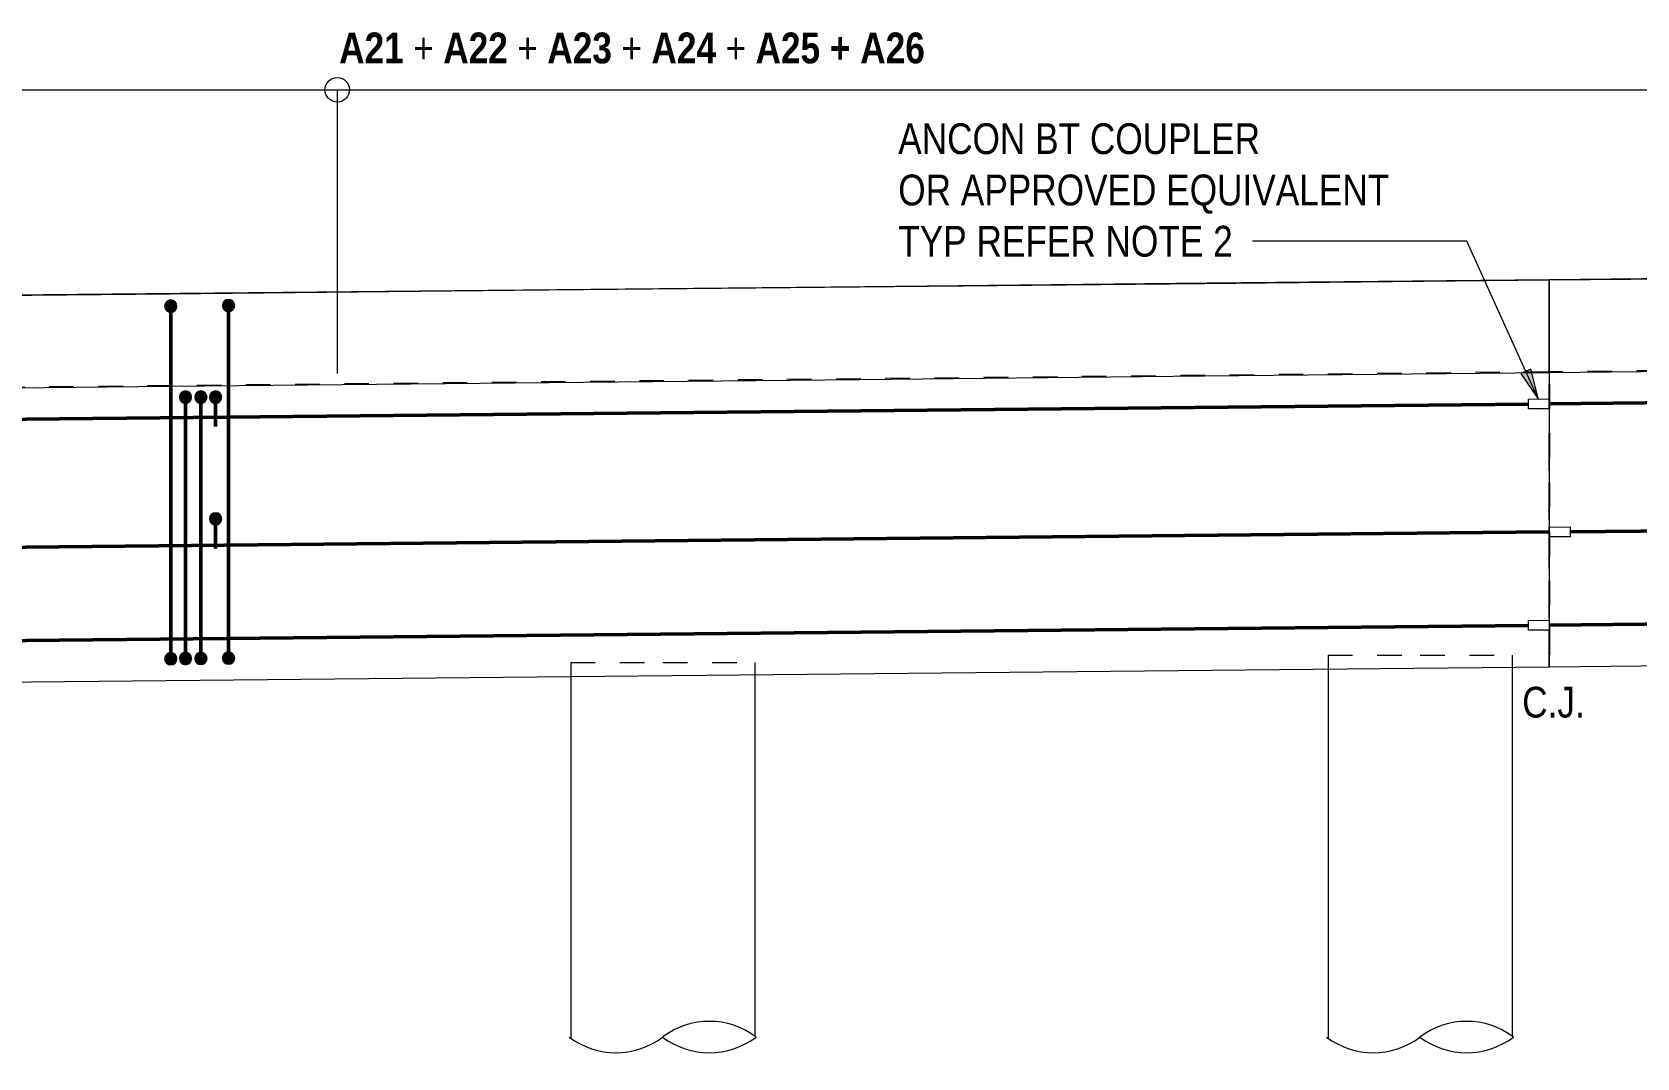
# Model space of a CAD drawing. Header units: metres. Extents: x -1691 to -1596, y 2 to 594.
# Drawn here: x -1640.7 to -1634.17, y 16.2 to 20.37 of the extents above; entities that cross this region are included whole.
import ezdxf

# ---------------------------------------------------------------- set-up
doc = ezdxf.new("R2010")
doc.units = ezdxf.units.M
doc.linetypes.add('JacobsDash', pattern=[0.0045, 0.003, -0.0015])
for name, color, linetype, lineweight in [('BRIDGE-ABUTMENT-CONC', 7, 'Continuous', 50), ('BRIDGE-FRAMING-LINE-18-HID', 7, 'JacobsDash', 18), ('D-BDGE', 7, 'Continuous', 13), ('D-BDGE-FLOOR', 7, 'Continuous', 50), ('D-BDGE-FLOOR-PAT', 7, 'Continuous', 50), ('D-BDGE-FNDN-LINES-18-HID', 7, 'JacobsDash', 18), ('D-BDGE-FNDN-PILE-CONC', 7, 'Continuous', 50), ('D-BDGE-LINE', 7, 'Continuous', 9), ('D-ENHA-GEN-LINE', 7, 'Continuous', 9), ('D-ENHA-TEXT', 7, 'Continuous', 9)]:
    doc.layers.add(name, color=color, linetype=linetype, lineweight=lineweight)
doc.styles.add('Arial Narrow', font='ARIALN.TTF', dxfattribs={"height": 0.125})
doc.styles.add('Arial Narrow_B', font='ARIALNB.TTF', dxfattribs={"height": 0.125})

# ---------------------------------------------------------------- blocks, each defined once
blk = doc.blocks.new('01_SFO_FRP_Pile_CastInPlace_CS - CAST-IN-PLACE PILE - 0750-V6-DRG-1076 - ABUTMENT B ELEVATION REINFORCEMENT')
at = {"layer": 'D-BDGE-FNDN-LINES-18-HID'}
for p, q in [((-1680.3536, 17.8103), (-1680.3536, 17.7523)), ((-1680.3536, 17.8103), (-1679.9787, 17.8103)), ((-1680.3536, 17.8103), (-1679.9788, 17.8103)), ((-1679.9787, 17.8103), (-1679.6036, 17.8103)), ((-1679.9786, 17.8103), (-1679.6036, 17.8103)), ((-1679.6036, 17.7598), (-1679.6036, 17.8103))]:
    blk.add_line(p, q, dxfattribs=at)
at = {"layer": 'D-BDGE-FNDN-PILE-CONC', "lineweight": 18}
for p, q in [((-1680.3536, 17.7522), (-1680.3536, 16.2846)), ((-1679.6036, 16.2908), (-1679.6036, 17.7598))]:
    blk.add_line(p, q, dxfattribs=at)
blk = doc.blocks.new('01_SFO_FRP_Pile_CastInPlace_CS - CAST-IN-PLACE PILE - 0750-V7-DRG-1076 - ABUTMENT B ELEVATION REINFORCEMENT')
at = {"layer": 'D-BDGE-FNDN-LINES-18-HID'}
for p, q in [((-1677.2736, 17.8408), (-1677.2736, 17.7833)), ((-1677.2736, 17.8408), (-1676.8987, 17.8408)), ((-1677.2736, 17.8408), (-1676.8988, 17.8408)), ((-1676.8987, 17.8408), (-1676.5236, 17.8408)), ((-1676.8986, 17.8408), (-1676.5236, 17.8408)), ((-1676.5236, 17.7908), (-1676.5236, 17.8408))]:
    blk.add_line(p, q, dxfattribs=at)
at = {"layer": 'D-BDGE-FNDN-PILE-CONC', "lineweight": 18}
for p, q in [((-1677.2736, 17.7832), (-1677.2736, 16.2846)), ((-1676.5236, 16.2908), (-1676.5236, 17.7907))]:
    blk.add_line(p, q, dxfattribs=at)
blk = doc.blocks.new('T2DExtentArrowReinf_v1 - Extent-7486260-DRG-1076 - ABUTMENT B ELEVATION REINFORCEMENT')
at = {"layer": 'D-BDGE-LINE'}
for p, q in [((-1686.1883, 20.1488), (-1686.1883, 20.057)), ((-1686.0633, 20.1388), (-1673.294, 20.1388)), ((-1681.303, 20.1388), (-1681.303, 18.9853)), ((-1673.169, 20.0624), (-1673.169, 20.1388))]:
    blk.add_line(p, q, dxfattribs=at)
blk = doc.blocks.new('CS_DET_Pile-Column_BreakLine - CS_Tubular BreakLine-5901100-DRG-1076 - ABUTMENT B ELEVATION REINFORCEMENT')
at = {"layer": 'D-BDGE-LINE', "lineweight": 18}
for centre, start, end in [((-1688.2227, 16.0128), 52.95733, 127.04267), ((-1688.6027, 16.5163), 232.95733, 307.04267), ((-1688.2227, 16.5163), 232.95733, 307.04267)]:
    blk.add_arc(centre, 0.3154, start, end, dxfattribs=at)
blk = doc.blocks.new('CS_DET_Rebar Combined - Multiple Bar-6471555-DRG-1076 - ABUTMENT B ELEVATION REINFORCEMENT')
at = {"layer": 'D-BDGE-LINE'}
for points in [[(-1681.9801, 19.2345), (-1681.9736, 19.2354), (-1681.9676, 19.2379), (-1681.9624, 19.2418), (-1681.9584, 19.247), (-1681.9559, 19.253), (-1681.9551, 19.2595), (-1681.9559, 19.266), (-1681.9584, 19.272), (-1681.9624, 19.2772), (-1681.9676, 19.2812), (-1681.9736, 19.2836), (-1681.9801, 19.2845), (-1681.9865, 19.2836), (-1681.9926, 19.2812), (-1681.9977, 19.2772), (-1682.0017, 19.272), (-1682.0042, 19.266), (-1682.0051, 19.2595), (-1682.0042, 19.253), (-1682.0017, 19.247), (-1681.9977, 19.2418), (-1681.9926, 19.2379), (-1681.9865, 19.2354)], [(-1681.9801, 17.8009), (-1681.9736, 17.8018), (-1681.9676, 17.8043), (-1681.9624, 17.8083), (-1681.9584, 17.8134), (-1681.9559, 17.8195), (-1681.9551, 17.8259), (-1681.9559, 17.8324), (-1681.9584, 17.8384), (-1681.9624, 17.8436), (-1681.9676, 17.8476), (-1681.9736, 17.8501), (-1681.9801, 17.8509), (-1681.9865, 17.8501), (-1681.9926, 17.8476), (-1681.9977, 17.8436), (-1682.0017, 17.8384), (-1682.0042, 17.8324), (-1682.0051, 17.8259), (-1682.0042, 17.8195), (-1682.0017, 17.8134), (-1681.9977, 17.8083), (-1681.9926, 17.8043), (-1681.9865, 17.8018)]]:
    blk.add_hatch(color=256, dxfattribs=at).paths.add_polyline_path(points)
at = {"layer": 'D-BDGE-LINE', "lineweight": 50}
blk.add_line((-1681.9801, 17.8509), (-1681.9801, 19.2345), dxfattribs=at)
at = {"layer": 'D-BDGE-LINE'}
for centre, start, end in [((-1681.9801, 19.2595), 90, 270), ((-1681.9801, 19.2595), 270, 90), ((-1681.9801, 17.8259), 90, 270), ((-1681.9801, 17.8259), 270, 90)]:
    blk.add_arc(centre, 0.025, start, end, dxfattribs=at)
blk = doc.blocks.new('CS_DET_Rebar Combined - Multiple Bar-6469346-DRG-1076 - ABUTMENT B ELEVATION REINFORCEMENT')
at = {"layer": 'D-BDGE-LINE'}
for points in [[(-1681.9201, 18.8646), (-1681.9136, 18.8654), (-1681.9076, 18.8679), (-1681.9024, 18.8719), (-1681.8984, 18.8771), (-1681.8959, 18.8831), (-1681.8951, 18.8896), (-1681.8959, 18.896), (-1681.8984, 18.9021), (-1681.9024, 18.9073), (-1681.9076, 18.9112), (-1681.9136, 18.9137), (-1681.9201, 18.9146), (-1681.9265, 18.9137), (-1681.9326, 18.9112), (-1681.9377, 18.9073), (-1681.9417, 18.9021), (-1681.9442, 18.896), (-1681.9451, 18.8896), (-1681.9442, 18.8831), (-1681.9417, 18.8771), (-1681.9377, 18.8719), (-1681.9326, 18.8679), (-1681.9265, 18.8654)], [(-1681.9201, 17.8015), (-1681.9136, 17.8024), (-1681.9076, 17.8049), (-1681.9024, 17.8089), (-1681.8984, 17.814), (-1681.8959, 17.8201), (-1681.8951, 17.8265), (-1681.8959, 17.833), (-1681.8984, 17.839), (-1681.9024, 17.8442), (-1681.9076, 17.8482), (-1681.9136, 17.8507), (-1681.9201, 17.8515), (-1681.9265, 17.8507), (-1681.9326, 17.8482), (-1681.9377, 17.8442), (-1681.9417, 17.839), (-1681.9442, 17.833), (-1681.9451, 17.8265), (-1681.9442, 17.8201), (-1681.9417, 17.814), (-1681.9377, 17.8089), (-1681.9326, 17.8049), (-1681.9265, 17.8024)]]:
    blk.add_hatch(color=256, dxfattribs=at).paths.add_polyline_path(points)
at = {"layer": 'D-BDGE-LINE', "lineweight": 50}
blk.add_line((-1681.9201, 17.8515), (-1681.9201, 18.8646), dxfattribs=at)
at = {"layer": 'D-BDGE-LINE'}
for centre, start, end in [((-1681.9201, 18.8896), 90, 270), ((-1681.9201, 18.8896), 270, 90), ((-1681.9201, 17.8265), 90, 270), ((-1681.9201, 17.8265), 270, 90)]:
    blk.add_arc(centre, 0.025, start, end, dxfattribs=at)
blk = doc.blocks.new('CS_DET_Rebar Combined - Multiple Bar-6469379-DRG-1076 - ABUTMENT B ELEVATION REINFORCEMENT')
at = {"layer": 'D-BDGE-LINE'}
for points in [[(-1681.8576, 18.8646), (-1681.8511, 18.8654), (-1681.8451, 18.8679), (-1681.8399, 18.8719), (-1681.8359, 18.8771), (-1681.8334, 18.8831), (-1681.8326, 18.8896), (-1681.8334, 18.896), (-1681.8359, 18.9021), (-1681.8399, 18.9073), (-1681.8451, 18.9112), (-1681.8511, 18.9137), (-1681.8576, 18.9146), (-1681.864, 18.9137), (-1681.8701, 18.9112), (-1681.8752, 18.9073), (-1681.8792, 18.9021), (-1681.8817, 18.896), (-1681.8826, 18.8896), (-1681.8817, 18.883), (-1681.8792, 18.8771), (-1681.8752, 18.8719), (-1681.8701, 18.8679), (-1681.864, 18.8654)], [(-1681.8576, 17.8022), (-1681.8511, 17.803), (-1681.8451, 17.8055), (-1681.8399, 17.8095), (-1681.8359, 17.8147), (-1681.8334, 17.8207), (-1681.8326, 17.8272), (-1681.8334, 17.8336), (-1681.8359, 17.8397), (-1681.8399, 17.8448), (-1681.8451, 17.8488), (-1681.8511, 17.8513), (-1681.8576, 17.8522), (-1681.864, 17.8513), (-1681.8701, 17.8488), (-1681.8752, 17.8448), (-1681.8792, 17.8397), (-1681.8817, 17.8336), (-1681.8826, 17.8272), (-1681.8817, 17.8207), (-1681.8792, 17.8147), (-1681.8752, 17.8095), (-1681.8701, 17.8055), (-1681.864, 17.803)]]:
    blk.add_hatch(color=256, dxfattribs=at).paths.add_polyline_path(points)
at = {"layer": 'D-BDGE-LINE', "lineweight": 50}
blk.add_line((-1681.8576, 17.8522), (-1681.8576, 18.8646), dxfattribs=at)
at = {"layer": 'D-BDGE-LINE'}
for centre, start, end in [((-1681.8576, 18.8896), 90, 270), ((-1681.8576, 18.8896), 270, 90), ((-1681.8576, 17.8272), 90, 270), ((-1681.8576, 17.8272), 270, 90)]:
    blk.add_arc(centre, 0.025, start, end, dxfattribs=at)
blk = doc.blocks.new('CS_DET_Rebar Combined - Multiple Bar-6471589-DRG-1076 - ABUTMENT B ELEVATION REINFORCEMENT')
at = {"layer": 'D-BDGE-LINE'}
for points in [[(-1681.7451, 19.2369), (-1681.7386, 19.2377), (-1681.7326, 19.2402), (-1681.7274, 19.2442), (-1681.7234, 19.2494), (-1681.7209, 19.2554), (-1681.7201, 19.2619), (-1681.7209, 19.2683), (-1681.7234, 19.2744), (-1681.7274, 19.2796), (-1681.7326, 19.2835), (-1681.7386, 19.286), (-1681.7451, 19.2869), (-1681.7515, 19.286), (-1681.7576, 19.2835), (-1681.7627, 19.2796), (-1681.7667, 19.2744), (-1681.7692, 19.2683), (-1681.7701, 19.2619), (-1681.7692, 19.2554), (-1681.7667, 19.2494), (-1681.7627, 19.2442), (-1681.7576, 19.2402), (-1681.7515, 19.2377)], [(-1681.7451, 17.8033), (-1681.7386, 17.8042), (-1681.7326, 17.8066), (-1681.7274, 17.8106), (-1681.7234, 17.8158), (-1681.7209, 17.8218), (-1681.7201, 17.8283), (-1681.7209, 17.8348), (-1681.7234, 17.8408), (-1681.7274, 17.846), (-1681.7326, 17.8499), (-1681.7386, 17.8524), (-1681.7451, 17.8533), (-1681.7515, 17.8524), (-1681.7576, 17.8499), (-1681.7627, 17.846), (-1681.7667, 17.8408), (-1681.7692, 17.8348), (-1681.7701, 17.8283), (-1681.7692, 17.8218), (-1681.7667, 17.8158), (-1681.7627, 17.8106), (-1681.7576, 17.8066), (-1681.7515, 17.8042)]]:
    blk.add_hatch(color=256, dxfattribs=at).paths.add_polyline_path(points)
at = {"layer": 'D-BDGE-LINE', "lineweight": 50}
blk.add_line((-1681.7451, 17.8533), (-1681.7451, 19.2369), dxfattribs=at)
at = {"layer": 'D-BDGE-LINE'}
for centre, start, end in [((-1681.7451, 19.2619), 90, 270), ((-1681.7451, 19.2619), 270, 90), ((-1681.7451, 17.8283), 90, 270), ((-1681.7451, 17.8283), 270, 90)]:
    blk.add_arc(centre, 0.025, start, end, dxfattribs=at)
blk = doc.blocks.new('CS_DET_Rebar Combined - Multiple Bar-6162409-DRG-1076 - ABUTMENT B ELEVATION REINFORCEMENT')
at = {"layer": 'D-BDGE-LINE'}
blk.add_hatch(color=256, dxfattribs=at).paths.add_polyline_path([(-1688.482, 18.7956), (-1688.4748, 18.7967), (-1688.4695, 18.799), (-1688.4643, 18.8029), (-1688.4603, 18.8081), (-1688.4578, 18.8141), (-1688.457, 18.8206), (-1688.4578, 18.8271), (-1688.4603, 18.8331), (-1688.4643, 18.8383), (-1688.4695, 18.8423), (-1688.4755, 18.8448), (-1688.482, 18.8456), (-1688.4884, 18.8448), (-1688.4945, 18.8423), (-1688.4996, 18.8383), (-1688.5036, 18.8331), (-1688.5061, 18.8271), (-1688.507, 18.8206), (-1688.5061, 18.8141), (-1688.5036, 18.8081), (-1688.4996, 18.8029), (-1688.4945, 18.799), (-1688.4884, 18.7965)])
at = {"layer": 'D-BDGE-LINE', "lineweight": 50}
blk.add_line((-1688.482, 18.7006), (-1688.482, 18.7956), dxfattribs=at)
at = {"layer": 'D-BDGE-LINE'}
for start, end in [(90, 270), (270, 90)]:
    blk.add_arc((-1688.482, 18.8206), 0.025, start, end, dxfattribs=at)

msp = doc.modelspace()

# ---------------------------------------------------------------- hatches: boundary and pattern name
at = {"layer": 'D-BDGE-FLOOR-PAT', "true_color": 0xe1e1e1}
for points in [[(-1634.5253, 19.3645), (-1625.3251, 19.4562), (-1624.3659, 19.4686), (-1634.5251, 19.3675)], [(-1647.1477, 19.2384), (-1634.5253, 19.3645), (-1634.5251, 19.3675), (-1647.0607, 19.2421)]]:
    msp.add_hatch(color=254, dxfattribs=at).paths.add_polyline_path(points)
at = {"layer": 'D-ENHA-TEXT'}
msp.add_hatch(color=256, dxfattribs=at).paths.add_polyline_path([(-1634.5693, 18.8803), (-1634.6007, 19.0033), (-1634.6409, 18.9851)])

# ---------------------------------------------------------------- linework, layer by layer
at = {"layer": 'BRIDGE-ABUTMENT-CONC', "lineweight": 9}
for p, q in [((-1634.5254, 18.9895), (-1634.5254, 17.7922)), ((-1631.3189, 17.8243), (-1634.5252, 17.7922)), ((-1634.5256, 17.7922), (-1647.1438, 17.6654)), ((-1634.5256, 17.7922), (-1634.5254, 17.7922))]:
    msp.add_line(p, q, dxfattribs=at)
at = {"layer": 'BRIDGE-FRAMING-LINE-18-HID', "color": 8, "lineweight": 9, "true_color": 0x808080}
for p, q in [((-1624.0702, 19.0969), (-1634.5251, 18.9923)), ((-1634.5256, 18.9923), (-1647.1438, 18.8655)), ((-1634.5254, 18.9923), (-1634.5256, 18.9923)), ((-1634.5255, 18.9923), (-1634.5254, 18.9923)), ((-1634.5254, 18.9923), (-1634.5254, 18.9896)), ((-1634.525, 17.7922), (-1634.5249, 18.9923)), ((-1634.5254, 17.7922), (-1634.5255, 17.7922))]:
    msp.add_line(p, q, dxfattribs=at)
at = {"layer": 'D-BDGE', "linetype": 'JacobsDash', "lineweight": 25}
msp.add_line((-1634.5256, 18.9423), (-1634.5256, 17.7923), dxfattribs=at)
at = {"layer": 'D-BDGE', "lineweight": 50}
for p, q in [((-1634.6101, 18.8614), (-1646.2439, 18.7445)), ((-1634.5256, 18.8623), (-1629.7788, 18.9098)), ((-1628.2288, 18.4044), (-1634.4402, 18.3422)), ((-1644.6939, 18.2391), (-1634.5252, 18.3414)), ((-1646.2439, 17.8445), (-1634.6101, 17.9615)), ((-1631.3288, 17.9943), (-1634.5251, 17.9623))]:
    msp.add_line(p, q, dxfattribs=at)
at = {"layer": 'D-BDGE'}
for p, q in [((-1634.6103, 18.8814), (-1634.5254, 18.8823)), ((-1634.6099, 18.8414), (-1634.6103, 18.8814)), ((-1634.5254, 18.8823), (-1634.525, 18.8423)), ((-1634.525, 18.8423), (-1634.6099, 18.8414)), ((-1634.5254, 18.3614), (-1634.4404, 18.3622)), ((-1634.525, 18.3214), (-1634.5254, 18.3614)), ((-1634.4404, 18.3622), (-1634.44, 18.3222)), ((-1634.44, 18.3222), (-1634.525, 18.3214)), ((-1634.6103, 17.9815), (-1634.5253, 17.9823)), ((-1634.6099, 17.9415), (-1634.6103, 17.9815)), ((-1634.5253, 17.9823), (-1634.5249, 17.9423)), ((-1634.5249, 17.9423), (-1634.6099, 17.9415))]:
    msp.add_line(p, q, dxfattribs=at)
at = {"layer": 'D-BDGE-FLOOR', "color": 252, "lineweight": 9, "true_color": 0x888888}
for p, q in [((-1625.3864, 19.4555), (-1634.5253, 19.3645)), ((-1634.5251, 19.3675), (-1624.2263, 19.47)), ((-1634.5251, 19.3675), (-1634.5253, 19.3645)), ((-1634.5253, 19.3645), (-1634.5251, 19.3675)), ((-1634.5253, 18.9895), (-1634.5253, 19.3645)), ((-1634.5253, 19.3645), (-1634.5253, 18.9895)), ((-1634.5253, 18.9895), (-1625.3864, 19.0805))]:
    msp.add_line(p, q, dxfattribs=at)
at = {"layer": 'D-BDGE-FLOOR', "color": 252, "lineweight": 9, "true_color": 0x888888, "flags": 128}
for points in [[(-1634.5253, 19.3645), (-1635.9278, 19.3505), (-1637.3303, 19.3365), (-1638.7328, 19.3225), (-1640.1353, 19.3085), (-1641.5378, 19.2945), (-1642.9403, 19.2805), (-1644.3428, 19.2664), (-1645.7452, 19.2524), (-1647.1477, 19.2384)], [(-1647.0527, 19.2424), (-1645.6607, 19.2563), (-1644.2688, 19.2702), (-1642.8768, 19.2841), (-1641.4849, 19.298), (-1640.0929, 19.3119), (-1638.701, 19.3258), (-1637.309, 19.3397), (-1635.9171, 19.3536), (-1634.5251, 19.3675)], [(-1647.1477, 18.8634), (-1645.7452, 18.8774), (-1644.3428, 18.8914), (-1642.9403, 18.9055), (-1641.5378, 18.9195), (-1640.1353, 18.9335), (-1638.7328, 18.9475), (-1637.3303, 18.9615), (-1635.9278, 18.9755), (-1634.5253, 18.9895)]]:
    msp.add_lwpolyline(points, dxfattribs=at)
at = {"layer": 'D-ENHA-GEN-LINE'}
msp.add_circle((-1639.4542, 20.1388), 0.05, dxfattribs=at)
at = {"layer": 'D-ENHA-TEXT'}
for p, q in [((-1635.0652, 19.5232), (-1635.7319, 19.5232)), ((-1634.8601, 19.5232), (-1635.0652, 19.5232)), ((-1634.5693, 18.8803), (-1634.8601, 19.5232)), ((-1634.6007, 19.0033), (-1634.6409, 18.9851)), ((-1634.5693, 18.8803), (-1634.6007, 19.0033)), ((-1634.6409, 18.9851), (-1634.5693, 18.8803))]:
    msp.add_line(p, q, dxfattribs=at)

# ---------------------------------------------------------------- block references
at = {"layer": 'D-BDGE-FNDN-LINES-18-HID'}
for name in ['01_SFO_FRP_Pile_CastInPlace_CS - CAST-IN-PLACE PILE - 0750-V7-DRG-1076 - ABUTMENT B ELEVATION REINFORCEMENT', '01_SFO_FRP_Pile_CastInPlace_CS - CAST-IN-PLACE PILE - 0750-V6-DRG-1076 - ABUTMENT B ELEVATION REINFORCEMENT']:
    msp.add_blockref(name, (41.8488, 0), dxfattribs=at)
at = {"layer": 'D-BDGE-LINE'}
for name, p in [('T2DExtentArrowReinf_v1 - Extent-7486260-DRG-1076 - ABUTMENT B ELEVATION REINFORCEMENT', (41.8488, 0)), ('CS_DET_Rebar Combined - Multiple Bar-6471555-DRG-1076 - ABUTMENT B ELEVATION REINFORCEMENT', (41.8488, 0)), ('CS_DET_Rebar Combined - Multiple Bar-6471589-DRG-1076 - ABUTMENT B ELEVATION REINFORCEMENT', (41.8488, 0)), ('CS_DET_Rebar Combined - Multiple Bar-6469346-DRG-1076 - ABUTMENT B ELEVATION REINFORCEMENT', (41.8488, 0)), ('CS_DET_Rebar Combined - Multiple Bar-6469379-DRG-1076 - ABUTMENT B ELEVATION REINFORCEMENT', (41.8488, 0)), ('CS_DET_Rebar Combined - Multiple Bar-6162409-DRG-1076 - ABUTMENT B ELEVATION REINFORCEMENT', (48.5332, 0.069)), ('CS_DET_Rebar Combined - Multiple Bar-6162409-DRG-1076 - ABUTMENT B ELEVATION REINFORCEMENT', (48.5332, -0.426)), ('CS_DET_Pile-Column_BreakLine - CS_Tubular BreakLine-5901100-DRG-1076 - ABUTMENT B ELEVATION REINFORCEMENT', (50.2818, 0.0238)), ('CS_DET_Pile-Column_BreakLine - CS_Tubular BreakLine-5901100-DRG-1076 - ABUTMENT B ELEVATION REINFORCEMENT', (53.3618, 0.0238))]:
    msp.add_blockref(name, p, dxfattribs=at)

# ---------------------------------------------------------------- texts
at = {"layer": 'D-ENHA-TEXT', "insert": (-1639.4463, 20.3714), "char_height": 0.125, "attachment_point": 1, "style": 'Arial Narrow_B', "bg_fill": 3, "box_fill_scale": 1, "bg_fill_color": 256, "bg_fill_true_color": 13158600, "bg_fill_transparency": 0}
msp.add_mtext('A21', dxfattribs=at)

# ---------------------------------------------------------------- next in the draw order: texts
at = {"layer": 'D-ENHA-TEXT', "insert": (-1639.185, 20.3714), "char_height": 0.125, "attachment_point": 1, "style": 'Arial Narrow', "bg_fill": 3, "box_fill_scale": 1, "bg_fill_color": 256, "bg_fill_true_color": 13158600, "bg_fill_transparency": 0}
msp.add_mtext(' + ', dxfattribs=at)
at = {"layer": 'D-ENHA-TEXT', "char_height": 0.125, "attachment_point": 1, "style": 'Arial Narrow', "bg_fill": 3, "box_fill_scale": 1, "bg_fill_color": 256, "bg_fill_transparency": 0}
for s, insert in [('ANCON BT COUPLER ', (-1637.1728, 20.0025)), ('OR APPROVED EQUIVALENT ', (-1637.1728, 19.7941)), ('TYP REFER NOTE 2', (-1637.1728, 19.5857)), ('C.J.', (-1634.6353, 17.7119))]:
    msp.add_mtext(s, dxfattribs=dict(at, insert=insert))

# ---------------------------------------------------------------- next in the draw order: texts
at = {"layer": 'D-ENHA-TEXT', "insert": (-1639.023, 20.3714), "char_height": 0.125, "attachment_point": 1, "style": 'Arial Narrow_B', "bg_fill": 3, "box_fill_scale": 1, "bg_fill_color": 256, "bg_fill_true_color": 13158600, "bg_fill_transparency": 0}
msp.add_mtext('A22', dxfattribs=at)

# ---------------------------------------------------------------- next in the draw order: texts
at = {"layer": 'D-ENHA-TEXT', "insert": (-1638.7617, 20.3714), "char_height": 0.125, "attachment_point": 1, "style": 'Arial Narrow', "bg_fill": 3, "box_fill_scale": 1, "bg_fill_color": 256, "bg_fill_true_color": 13158600, "bg_fill_transparency": 0}
msp.add_mtext(' + ', dxfattribs=at)

# ---------------------------------------------------------------- next in the draw order: texts
at = {"layer": 'D-ENHA-TEXT', "insert": (-1638.5997, 20.3714), "char_height": 0.125, "attachment_point": 1, "style": 'Arial Narrow_B', "bg_fill": 3, "box_fill_scale": 1, "bg_fill_color": 256, "bg_fill_true_color": 13158600, "bg_fill_transparency": 0}
msp.add_mtext('A23', dxfattribs=at)

# ---------------------------------------------------------------- next in the draw order: texts
at = {"layer": 'D-ENHA-TEXT', "insert": (-1638.3384, 20.3714), "char_height": 0.125, "attachment_point": 1, "style": 'Arial Narrow', "bg_fill": 3, "box_fill_scale": 1, "bg_fill_color": 256, "bg_fill_true_color": 13158600, "bg_fill_transparency": 0}
msp.add_mtext(' + ', dxfattribs=at)

# ---------------------------------------------------------------- next in the draw order: texts
at = {"layer": 'D-ENHA-TEXT', "insert": (-1638.1763, 20.3714), "char_height": 0.125, "attachment_point": 1, "style": 'Arial Narrow_B', "bg_fill": 3, "box_fill_scale": 1, "bg_fill_color": 256, "bg_fill_true_color": 13158600, "bg_fill_transparency": 0}
msp.add_mtext('A24', dxfattribs=at)

# ---------------------------------------------------------------- next in the draw order: texts
at = {"layer": 'D-ENHA-TEXT', "insert": (-1637.915, 20.3714), "char_height": 0.125, "attachment_point": 1, "style": 'Arial Narrow', "bg_fill": 3, "box_fill_scale": 1, "bg_fill_color": 256, "bg_fill_true_color": 13158600, "bg_fill_transparency": 0}
msp.add_mtext(' + ', dxfattribs=at)

# ---------------------------------------------------------------- next in the draw order: texts
at = {"layer": 'D-ENHA-TEXT', "insert": (-1637.753, 20.3714), "char_height": 0.125, "attachment_point": 1, "style": 'Arial Narrow_B', "bg_fill": 3, "box_fill_scale": 1, "bg_fill_color": 256, "bg_fill_true_color": 13158600, "bg_fill_transparency": 0}
msp.add_mtext('A25 + A26 ', dxfattribs=at)

doc.saveas('drawing.dxf')
